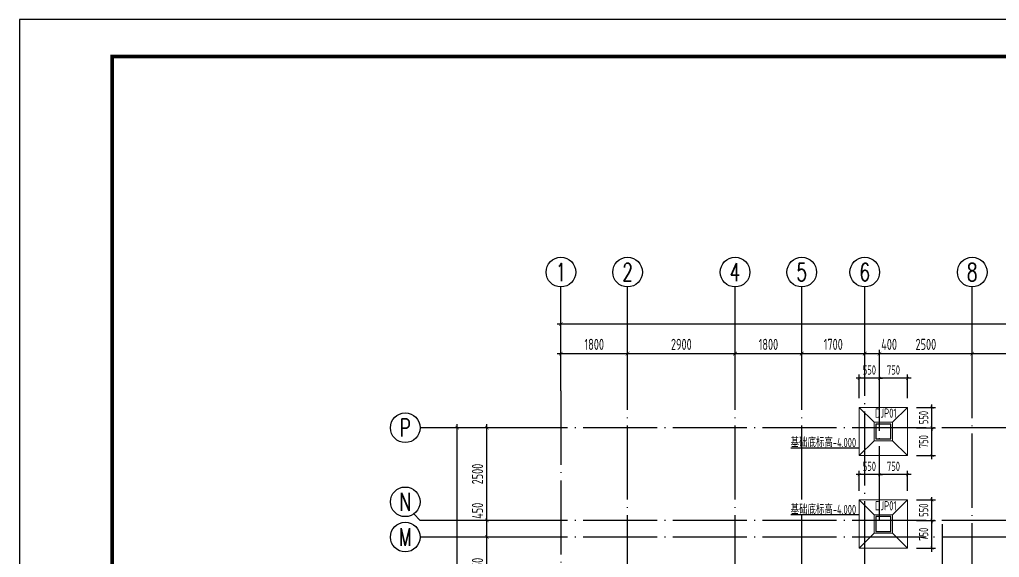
# Model space of a CAD drawing. Extents: x -668857 to 154266, y -275694 to 291306.
# Drawn here: x -440685 to -414242, y 211667 to 226182 of the extents above; entities that cross this region are included whole.
import ezdxf
from ezdxf.enums import TextEntityAlignment as Align

# ---------------------------------------------------------------- set-up
doc = ezdxf.new("R2010")
doc.units = 0
doc.header["$LTSCALE"] = 1000
doc.linetypes.add('DASH', pattern=[0.35, 0.25, -0.1])
doc.linetypes.add('DOTE', pattern=[2.42, 2, -0.2, 0.02, -0.2])
doc.layers.get('0').update_dxf_attribs({"linetype": 'CONTINUOUS'})
doc.layers.get('DEFPOINTS').update_dxf_attribs({"linetype": 'CONTINUOUS'})
for name, color, linetype in [('-TK', 7, 'CONTINUOUS'), ('A-AXIS', 1, 'CONTINUOUS'), ('A-DOTE', 10, 'DOTE'), ('AXIS_NUM', 7, 'CONTINUOUS'), ('DIM_ELEV', 3, 'CONTINUOUS'), ('S-J基础底板标注', 3, 'CONTINUOUS'), ('S-Q墙实线', 6, 'CONTINUOUS'), ('S-Q墙虚线', 6, 'DASH'), ('S-Y一般标注', 3, 'CONTINUOUS'), ('独立基础', 2, 'CONTINUOUS')]:
    doc.layers.add(name, color=color, linetype=linetype)
doc.layers.add('独基集中标注', color=7, linetype='CONTINUOUS', lineweight=18)
doc.styles.add('TSSD_Axis', font='complex.shx', dxfattribs={"width": 0.7, "bigfont": 'hztxt.shx'})
doc.styles.add('TSSD_DIMENSION', font='Tssdeng.shx', dxfattribs={"width": 0.7, "bigfont": 'tssdchn.shx'})
doc.styles.add('样式 1', font='yjkeng.shx', dxfattribs={"width": 0.7, "height": 250, "bigfont": 'yjkchn.shx'})
doc.dimstyles.new('TSSD_100_100', dxfattribs={"dimtxt": 300, "dimasz": 100, "dimexe": 100, "dimexo": 250, "dimgap": 100, "dimtad": 1, "dimdec": 0, "dimzin": 0, "dimdsep": 46, "dimtxsty": 'TSSD_DIMENSION', "dimblk": 'ARCHTICK', "dimcen": 0, "dimdle": 100, "dimclrt": 7, "dimadec": 0, "dimazin": 0, "dimtfac": 1, "dimtdec": 0, "dimtix": 1, "dimtmove": 2, "dimatfit": 3, "dimldrblk": 'ARCHTICK', "dimfxl": 0, "dimtolj": 1, "dimtzin": 0, "dimarcsym": 0})
doc.dimstyles.new('TSSD_100_100$0', dxfattribs={"dimtxt": 300, "dimasz": 80, "dimexe": 100, "dimexo": 250, "dimgap": 100, "dimtad": 1, "dimdec": 0, "dimzin": 0, "dimdsep": 46, "dimtxsty": 'TSSD_DIMENSION', "dimblk": 'ARCHTICK', "dimcen": 0, "dimdle": 100, "dimclrd": 3, "dimclre": 3, "dimclrt": 7, "dimadec": 0, "dimazin": 0, "dimtfac": 1, "dimtdec": 0, "dimtix": 1, "dimtmove": 2, "dimatfit": 3, "dimldrblk": 'ARCHTICK', "dimfxl": 0, "dimtolj": 1, "dimtzin": 0, "dimarcsym": 0})

# ---------------------------------------------------------------- blocks, each defined once
blk = doc.blocks.new('_ArchTick')
at = {"color": 0, "linetype": 'ByBlock', "const_width": 0.15}
blk.add_lwpolyline([(-0.5, -0.5), (0.5, 0.5)], dxfattribs=at)
blk = doc.blocks.new('*D800')
at = {"layer": 'DEFPOINTS', "color": 0}
for p in [(-416726, 215167), (-416063, 215167), (-416726, 214417)]:
    blk.add_point(p, dxfattribs=at)
at = {"layer": 'S-J基础底板标注', "color": 3, "lineweight": -2}
for p, q in [((-416063, 214317), (-416063, 215267)), ((-416476, 215167), (-415963, 215167)), ((-416476, 214417), (-415963, 214417))]:
    blk.add_line(p, q, dxfattribs=at)
at = {"layer": 'S-J基础底板标注', "color": 3, "lineweight": -2, "xscale": 80, "yscale": 80, "zscale": 80}
for p, rotation in [((-416063, 215167), 90), ((-416063, 214417), 270)]:
    blk.add_blockref('_ArchTick', p, dxfattribs=dict(at, rotation=rotation))
at = {"layer": 'S-J基础底板标注', "color": 7, "insert": (-416288, 214792), "char_height": 250, "attachment_point": 5, "rotation": 90, "style": 'TSSD_DIMENSION'}
blk.add_mtext('\\A1;750', dxfattribs=at)
blk = doc.blocks.new('*D801')
at = {"layer": 'DEFPOINTS', "color": 0}
for p in [(-416726, 213217), (-416063, 213217), (-416726, 212667)]:
    blk.add_point(p, dxfattribs=at)
at = {"layer": 'S-J基础底板标注', "color": 3, "lineweight": -2}
for p, q in [((-416476, 213217), (-415963, 213217)), ((-416063, 213217), (-416063, 213297)), ((-416063, 212667), (-416063, 213217)), ((-416476, 212667), (-415963, 212667)), ((-416063, 212667), (-416063, 212587))]:
    blk.add_line(p, q, dxfattribs=at)
at = {"layer": 'S-J基础底板标注', "color": 3, "lineweight": -2, "xscale": 80, "yscale": 80, "zscale": 80}
for p, rotation in [((-416063, 213217), 270), ((-416063, 212667), 90)]:
    blk.add_blockref('_ArchTick', p, dxfattribs=dict(at, rotation=rotation))
at = {"layer": 'S-J基础底板标注', "color": 7, "insert": (-416288, 212942), "char_height": 250, "attachment_point": 5, "rotation": 90, "style": 'TSSD_DIMENSION'}
blk.add_mtext('\\A1;550', dxfattribs=at)
blk = doc.blocks.new('*D803')
at = {"layer": 'DEFPOINTS', "color": 0}
for p in [(-418026, 213900), (-418026, 213217), (-417476, 213217)]:
    blk.add_point(p, dxfattribs=at)
at = {"layer": 'S-J基础底板标注', "color": 3, "lineweight": -2}
for p, q in [((-418026, 213467), (-418026, 214000)), ((-417476, 213467), (-417476, 214000)), ((-418026, 213900), (-418106, 213900)), ((-417476, 213900), (-418026, 213900)), ((-417476, 213900), (-417396, 213900))]:
    blk.add_line(p, q, dxfattribs=at)
at = {"layer": 'S-J基础底板标注', "color": 3, "lineweight": -2, "xscale": 80, "yscale": 80, "zscale": 80}
for p, rotation in [((-418026, 213900), 1.940789733291509e-06), ((-417476, 213900), 180.0000019407897)]:
    blk.add_blockref('_ArchTick', p, dxfattribs=dict(at, rotation=rotation))
at = {"layer": 'S-J基础底板标注', "color": 7, "insert": (-417751, 214125), "char_height": 250, "attachment_point": 5, "rotation": 0, "style": 'TSSD_DIMENSION'}
blk.add_mtext('\\A1;550', dxfattribs=at)
blk = doc.blocks.new('*D804')
at = {"layer": 'DEFPOINTS', "color": 0}
for p in [(-417476, 216500), (-417476, 215717), (-416726, 215717)]:
    blk.add_point(p, dxfattribs=at)
at = {"layer": 'S-J基础底板标注', "color": 3, "lineweight": -2}
for p, q in [((-417476, 215967), (-417476, 216600)), ((-416726, 215967), (-416726, 216600)), ((-416626, 216500), (-417576, 216500))]:
    blk.add_line(p, q, dxfattribs=at)
at = {"layer": 'S-J基础底板标注', "color": 3, "lineweight": -2, "xscale": 80, "yscale": 80, "zscale": 80}
for p, rotation in [((-417476, 216500), 180.0001005253396), ((-416726, 216500), 0.0001005253395724992)]:
    blk.add_blockref('_ArchTick', p, dxfattribs=dict(at, rotation=rotation))
at = {"layer": 'S-J基础底板标注', "color": 7, "insert": (-417101, 216725), "char_height": 250, "attachment_point": 5, "rotation": 0.0001, "style": 'TSSD_DIMENSION'}
blk.add_mtext('\\A1;750', dxfattribs=at)
blk = doc.blocks.new('*D805')
at = {"layer": 'DEFPOINTS', "color": 0}
for p in [(-417476, 213900), (-417476, 213217), (-416726, 213217)]:
    blk.add_point(p, dxfattribs=at)
at = {"layer": 'S-J基础底板标注', "color": 3, "lineweight": -2}
for p, q in [((-417476, 213467), (-417476, 214000)), ((-416726, 213467), (-416726, 214000)), ((-416626, 213900), (-417576, 213900))]:
    blk.add_line(p, q, dxfattribs=at)
at = {"layer": 'S-J基础底板标注', "color": 3, "lineweight": -2, "xscale": 80, "yscale": 80, "zscale": 80}
for p, rotation in [((-417476, 213900), 180.0000019925412), ((-416726, 213900), 1.992541251993885e-06)]:
    blk.add_blockref('_ArchTick', p, dxfattribs=dict(at, rotation=rotation))
at = {"layer": 'S-J基础底板标注', "color": 7, "insert": (-417101, 214125), "char_height": 250, "attachment_point": 5, "rotation": 0, "style": 'TSSD_DIMENSION'}
blk.add_mtext('\\A1;750', dxfattribs=at)
blk = doc.blocks.new('*D806')
at = {"layer": 'DEFPOINTS', "color": 0}
for p in [(-416726, 212667), (-416063, 212667), (-416726, 211917)]:
    blk.add_point(p, dxfattribs=at)
at = {"layer": 'S-J基础底板标注', "color": 3, "lineweight": -2}
for p, q in [((-416476, 212667), (-415963, 212667)), ((-416063, 211817), (-416063, 212767)), ((-416476, 211917), (-415963, 211917))]:
    blk.add_line(p, q, dxfattribs=at)
at = {"layer": 'S-J基础底板标注', "color": 3, "lineweight": -2, "xscale": 80, "yscale": 80, "zscale": 80}
for p, rotation in [((-416063, 212667), 90), ((-416063, 211917), 270)]:
    blk.add_blockref('_ArchTick', p, dxfattribs=dict(at, rotation=rotation))
at = {"layer": 'S-J基础底板标注', "color": 7, "insert": (-416288, 212292), "char_height": 250, "attachment_point": 5, "rotation": 90, "style": 'TSSD_DIMENSION'}
blk.add_mtext('\\A1;750', dxfattribs=at)
blk = doc.blocks.new('*D807')
at = {"layer": 'DEFPOINTS', "color": 0}
for p in [(-416726, 215717), (-416063, 215717), (-416726, 215167)]:
    blk.add_point(p, dxfattribs=at)
at = {"layer": 'S-J基础底板标注', "color": 3, "lineweight": -2}
for p, q in [((-416063, 215717), (-416063, 215797)), ((-416476, 215717), (-415963, 215717)), ((-416063, 215167), (-416063, 215717)), ((-416476, 215167), (-415963, 215167)), ((-416063, 215167), (-416063, 215087))]:
    blk.add_line(p, q, dxfattribs=at)
at = {"layer": 'S-J基础底板标注', "color": 3, "lineweight": -2, "xscale": 80, "yscale": 80, "zscale": 80}
for p, rotation in [((-416063, 215717), 270), ((-416063, 215167), 90)]:
    blk.add_blockref('_ArchTick', p, dxfattribs=dict(at, rotation=rotation))
at = {"layer": 'S-J基础底板标注', "color": 7, "insert": (-416288, 215442), "char_height": 250, "attachment_point": 5, "rotation": 90, "style": 'TSSD_DIMENSION'}
blk.add_mtext('\\A1;550', dxfattribs=at)
blk = doc.blocks.new('ts_axno')
at = {"color": 0, "linetype": 'ByBlock', "lineweight": -2}
blk.add_circle((0, 0), 0.5, dxfattribs=at)
at = {"color": 0, "linetype": 'ByBlock', "lineweight": -2, "style": 'TSSD_Axis', "width": 0.7}
blk.add_attdef('A', text='', height=0.6, dxfattribs=at).set_placement((0, 0), align=Align.MIDDLE_CENTER)
blk = doc.blocks.new('*D77')
at = {"layer": 'DEFPOINTS', "color": 0}
for p in [(6400, 22100), (4600, 21100), (6400, 21100)]:
    blk.add_point(p, dxfattribs=at)
at = {"layer": 'S-Y一般标注', "color": 0, "lineweight": -2}
for p, q in [((4500, 22100), (6500, 22100)), ((4600, 21350), (4600, 22200)), ((6400, 21350), (6400, 22200))]:
    blk.add_line(p, q, dxfattribs=at)
at = {"layer": 'S-Y一般标注', "color": 0, "lineweight": -2, "xscale": 100, "yscale": 100, "zscale": 100, "rotation": 180}
blk.add_blockref('_ArchTick', (4600, 22100), dxfattribs=at)
at = {"layer": 'S-Y一般标注', "color": 0, "lineweight": -2, "xscale": 100, "yscale": 100, "zscale": 100}
blk.add_blockref('_ArchTick', (6400, 22100), dxfattribs=at)
at = {"layer": 'S-Y一般标注', "color": 7, "insert": (5500, 22350), "char_height": 300, "attachment_point": 5, "style": 'TSSD_DIMENSION'}
blk.add_mtext('\\A1;1800', dxfattribs=at)
blk = doc.blocks.new('*D78')
at = {"layer": 'DEFPOINTS', "color": 0}
for p in [(9300, 22100), (6400, 21100), (9300, 21100)]:
    blk.add_point(p, dxfattribs=at)
at = {"layer": 'S-Y一般标注', "color": 0, "lineweight": -2}
for p, q in [((6300, 22100), (9400, 22100)), ((6400, 21350), (6400, 22200)), ((9300, 21350), (9300, 22200))]:
    blk.add_line(p, q, dxfattribs=at)
at = {"layer": 'S-Y一般标注', "color": 0, "lineweight": -2, "xscale": 100, "yscale": 100, "zscale": 100, "rotation": 180}
blk.add_blockref('_ArchTick', (6400, 22100), dxfattribs=at)
at = {"layer": 'S-Y一般标注', "color": 0, "lineweight": -2, "xscale": 100, "yscale": 100, "zscale": 100}
blk.add_blockref('_ArchTick', (9300, 22100), dxfattribs=at)
at = {"layer": 'S-Y一般标注', "color": 7, "insert": (7850, 22350), "char_height": 300, "attachment_point": 5, "style": 'TSSD_DIMENSION'}
blk.add_mtext('\\A1;2900', dxfattribs=at)
blk = doc.blocks.new('*D79')
at = {"layer": 'DEFPOINTS', "color": 0}
for p in [(11100, 22100), (9300, 21100), (11100, 21100)]:
    blk.add_point(p, dxfattribs=at)
at = {"layer": 'S-Y一般标注', "color": 0, "lineweight": -2}
for p, q in [((9200, 22100), (11200, 22100)), ((9300, 21350), (9300, 22200)), ((11100, 21350), (11100, 22200))]:
    blk.add_line(p, q, dxfattribs=at)
at = {"layer": 'S-Y一般标注', "color": 0, "lineweight": -2, "xscale": 100, "yscale": 100, "zscale": 100, "rotation": 180}
blk.add_blockref('_ArchTick', (9300, 22100), dxfattribs=at)
at = {"layer": 'S-Y一般标注', "color": 0, "lineweight": -2, "xscale": 100, "yscale": 100, "zscale": 100}
blk.add_blockref('_ArchTick', (11100, 22100), dxfattribs=at)
at = {"layer": 'S-Y一般标注', "color": 7, "insert": (10200, 22350), "char_height": 300, "attachment_point": 5, "style": 'TSSD_DIMENSION'}
blk.add_mtext('\\A1;1800', dxfattribs=at)
blk = doc.blocks.new('*D80')
at = {"layer": 'DEFPOINTS', "color": 0}
for p in [(12800, 22100), (11100, 21100), (12800, 21100)]:
    blk.add_point(p, dxfattribs=at)
at = {"layer": 'S-Y一般标注', "color": 0, "lineweight": -2}
for p, q in [((11000, 22100), (12900, 22100)), ((11100, 21350), (11100, 22200)), ((12800, 21350), (12800, 22200))]:
    blk.add_line(p, q, dxfattribs=at)
at = {"layer": 'S-Y一般标注', "color": 0, "lineweight": -2, "xscale": 100, "yscale": 100, "zscale": 100, "rotation": 180}
blk.add_blockref('_ArchTick', (11100, 22100), dxfattribs=at)
at = {"layer": 'S-Y一般标注', "color": 0, "lineweight": -2, "xscale": 100, "yscale": 100, "zscale": 100}
blk.add_blockref('_ArchTick', (12800, 22100), dxfattribs=at)
at = {"layer": 'S-Y一般标注', "color": 7, "insert": (11950, 22350), "char_height": 300, "attachment_point": 5, "style": 'TSSD_DIMENSION'}
blk.add_mtext('\\A1;1700', dxfattribs=at)
blk = doc.blocks.new('*D81')
at = {"layer": 'DEFPOINTS', "color": 0}
for p in [(13200, 22100), (12800, 21100), (13200, 21100)]:
    blk.add_point(p, dxfattribs=at)
at = {"layer": 'S-Y一般标注', "color": 0, "lineweight": -2}
for p, q in [((12700, 22100), (13300, 22100)), ((12800, 21350), (12800, 22200)), ((13200, 21350), (13200, 22200))]:
    blk.add_line(p, q, dxfattribs=at)
at = {"layer": 'S-Y一般标注', "color": 0, "lineweight": -2, "xscale": 100, "yscale": 100, "zscale": 100, "rotation": 180}
blk.add_blockref('_ArchTick', (12800, 22100), dxfattribs=at)
at = {"layer": 'S-Y一般标注', "color": 0, "lineweight": -2, "xscale": 100, "yscale": 100, "zscale": 100}
blk.add_blockref('_ArchTick', (13200, 22100), dxfattribs=at)
at = {"layer": 'S-Y一般标注', "color": 7, "insert": (13458, 22350), "char_height": 300, "attachment_point": 5, "style": 'TSSD_DIMENSION'}
blk.add_mtext('\\A1;400', dxfattribs=at)
blk = doc.blocks.new('*D82')
at = {"layer": 'DEFPOINTS', "color": 0}
for p in [(18500, 22100), (15700, 21100), (18500, 21100)]:
    blk.add_point(p, dxfattribs=at)
at = {"layer": 'S-Y一般标注', "color": 0, "lineweight": -2}
for p, q in [((15600, 22100), (18600, 22100)), ((15700, 21350), (15700, 22200)), ((18500, 21350), (18500, 22200))]:
    blk.add_line(p, q, dxfattribs=at)
at = {"layer": 'S-Y一般标注', "color": 0, "lineweight": -2, "xscale": 100, "yscale": 100, "zscale": 100, "rotation": 180}
blk.add_blockref('_ArchTick', (15700, 22100), dxfattribs=at)
at = {"layer": 'S-Y一般标注', "color": 0, "lineweight": -2, "xscale": 100, "yscale": 100, "zscale": 100}
blk.add_blockref('_ArchTick', (18500, 22100), dxfattribs=at)
at = {"layer": 'S-Y一般标注', "color": 7, "insert": (17100, 22350), "char_height": 300, "attachment_point": 5, "style": 'TSSD_DIMENSION'}
blk.add_mtext('\\A1;2800', dxfattribs=at)
blk = doc.blocks.new('*D99')
at = {"layer": 'DEFPOINTS', "color": 0}
for p in [(54600, 22900), (4600, 21100), (54600, 21100)]:
    blk.add_point(p, dxfattribs=at)
at = {"layer": 'S-Y一般标注', "color": 0, "lineweight": -2}
for p, q in [((4500, 22900), (54700, 22900)), ((4600, 21350), (4600, 23000)), ((54600, 21350), (54600, 23000))]:
    blk.add_line(p, q, dxfattribs=at)
at = {"layer": 'S-Y一般标注', "color": 0, "lineweight": -2, "xscale": 100, "yscale": 100, "zscale": 100, "rotation": 180}
blk.add_blockref('_ArchTick', (4600, 22900), dxfattribs=at)
at = {"layer": 'S-Y一般标注', "color": 0, "lineweight": -2, "xscale": 100, "yscale": 100, "zscale": 100}
blk.add_blockref('_ArchTick', (54600, 22900), dxfattribs=at)
at = {"layer": 'S-Y一般标注', "color": 7, "insert": (29600, 23150), "char_height": 300, "attachment_point": 5, "style": 'TSSD_DIMENSION'}
blk.add_mtext('\\A1;50000', dxfattribs=at)
blk = doc.blocks.new('*D106')
at = {"layer": 'DEFPOINTS', "color": 0}
for p in [(1800, 20100), (3600, 20100), (3600, 4600)]:
    blk.add_point(p, dxfattribs=at)
at = {"layer": 'S-Y一般标注', "color": 0, "lineweight": -2}
for p, q in [((3350, 20100), (1700, 20100)), ((1800, 4500), (1800, 20200)), ((3350, 4600), (1700, 4600))]:
    blk.add_line(p, q, dxfattribs=at)
at = {"layer": 'S-Y一般标注', "color": 0, "lineweight": -2, "xscale": 100, "yscale": 100, "zscale": 100}
for p, rotation in [((1800, 20100), 90), ((1800, 4600), 270)]:
    blk.add_blockref('_ArchTick', p, dxfattribs=dict(at, rotation=rotation))
at = {"layer": 'S-Y一般标注', "color": 7, "insert": (1550, 12350), "char_height": 300, "attachment_point": 5, "rotation": 90, "style": 'TSSD_DIMENSION'}
blk.add_mtext('\\A1;15500', dxfattribs=at)
blk = doc.blocks.new('*D108')
at = {"layer": 'DEFPOINTS', "color": 0}
for p in [(2600, 17600), (3600, 17600), (3600, 17150)]:
    blk.add_point(p, dxfattribs=at)
at = {"layer": 'S-Y一般标注', "color": 0, "lineweight": -2}
for p, q in [((3350, 17600), (2500, 17600)), ((2600, 17050), (2600, 17700)), ((3350, 17150), (2500, 17150))]:
    blk.add_line(p, q, dxfattribs=at)
at = {"layer": 'S-Y一般标注', "color": 0, "lineweight": -2, "xscale": 100, "yscale": 100, "zscale": 100}
for p, rotation in [((2600, 17600), 90), ((2600, 17150), 270)]:
    blk.add_blockref('_ArchTick', p, dxfattribs=dict(at, rotation=rotation))
at = {"layer": 'S-Y一般标注', "color": 7, "insert": (2350, 17858), "char_height": 300, "attachment_point": 5, "rotation": 90, "style": 'TSSD_DIMENSION'}
blk.add_mtext('\\A1;450', dxfattribs=at)
blk = doc.blocks.new('*D109')
at = {"layer": 'DEFPOINTS', "color": 0}
for p in [(2600, 20100), (3600, 20100), (3600, 17600)]:
    blk.add_point(p, dxfattribs=at)
at = {"layer": 'S-Y一般标注', "color": 0, "lineweight": -2}
for p, q in [((3350, 20100), (2500, 20100)), ((2600, 17500), (2600, 20200)), ((3350, 17600), (2500, 17600))]:
    blk.add_line(p, q, dxfattribs=at)
at = {"layer": 'S-Y一般标注', "color": 0, "lineweight": -2, "xscale": 100, "yscale": 100, "zscale": 100}
for p, rotation in [((2600, 20100), 90), ((2600, 17600), 270)]:
    blk.add_blockref('_ArchTick', p, dxfattribs=dict(at, rotation=rotation))
at = {"layer": 'S-Y一般标注', "color": 7, "insert": (2350, 18850), "char_height": 300, "attachment_point": 5, "rotation": 90, "style": 'TSSD_DIMENSION'}
blk.add_mtext('\\A1;2500', dxfattribs=at)
blk = doc.blocks.new('*D112')
at = {"layer": 'DEFPOINTS', "color": 0}
for p in [(15700, 22100), (13200, 21100), (15700, 21100)]:
    blk.add_point(p, dxfattribs=at)
at = {"layer": 'S-Y一般标注', "color": 0, "lineweight": -2}
for p, q in [((13100, 22100), (15800, 22100)), ((13200, 21350), (13200, 22200)), ((15700, 21350), (15700, 22200))]:
    blk.add_line(p, q, dxfattribs=at)
at = {"layer": 'S-Y一般标注', "color": 0, "lineweight": -2, "xscale": 100, "yscale": 100, "zscale": 100, "rotation": 180}
blk.add_blockref('_ArchTick', (13200, 22100), dxfattribs=at)
at = {"layer": 'S-Y一般标注', "color": 0, "lineweight": -2, "xscale": 100, "yscale": 100, "zscale": 100}
blk.add_blockref('_ArchTick', (15700, 22100), dxfattribs=at)
at = {"layer": 'S-Y一般标注', "color": 7, "insert": (14450, 22350), "char_height": 300, "attachment_point": 5, "style": 'TSSD_DIMENSION'}
blk.add_mtext('\\A1;2500', dxfattribs=at)
blk = doc.blocks.new('*D146')
at = {"layer": 'DEFPOINTS', "color": 0}
for p in [(2600, 17150), (3600, 17150), (3600, 15500)]:
    blk.add_point(p, dxfattribs=at)
at = {"layer": 'S-Y一般标注', "color": 0, "lineweight": -2}
for p, q in [((2600, 15400), (2600, 17250)), ((3350, 17150), (2500, 17150)), ((3350, 15500), (2500, 15500))]:
    blk.add_line(p, q, dxfattribs=at)
at = {"layer": 'S-Y一般标注', "color": 0, "lineweight": -2, "xscale": 100, "yscale": 100, "zscale": 100}
for p, rotation in [((2600, 17150), 90), ((2600, 15500), 270)]:
    blk.add_blockref('_ArchTick', p, dxfattribs=dict(at, rotation=rotation))
at = {"layer": 'S-Y一般标注', "color": 7, "insert": (2350, 16325), "char_height": 300, "attachment_point": 5, "rotation": 90, "style": 'TSSD_DIMENSION'}
blk.add_mtext('\\A1;1650', dxfattribs=at)
blk = doc.blocks.new('*D520')
at = {"layer": 'DEFPOINTS', "color": 0}
for p in [(-418026, 216500), (-418026, 215717), (-417476, 215717)]:
    blk.add_point(p, dxfattribs=at)
at = {"layer": 'S-J基础底板标注', "color": 3, "lineweight": -2}
for p, q in [((-418026, 215967), (-418026, 216600)), ((-417476, 215967), (-417476, 216600)), ((-418026, 216500), (-418106, 216500)), ((-417476, 216500), (-418026, 216500)), ((-417476, 216500), (-417396, 216500))]:
    blk.add_line(p, q, dxfattribs=at)
at = {"layer": 'S-J基础底板标注', "color": 3, "lineweight": -2, "xscale": 80, "yscale": 80, "zscale": 80}
for p, rotation in [((-418026, 216500), 7.833183383766097e-05), ((-417476, 216500), 180.0000783318338)]:
    blk.add_blockref('_ArchTick', p, dxfattribs=dict(at, rotation=rotation))
at = {"layer": 'S-J基础底板标注', "color": 7, "insert": (-417751, 216725), "char_height": 250, "attachment_point": 5, "rotation": 0.0001, "style": 'TSSD_DIMENSION'}
blk.add_mtext('\\A1;550', dxfattribs=at)
blk = doc.blocks.new('A1')
blk.add_lwpolyline([(0, 59400), (0, 0), (84100, 0), (84100, 59400)], close=True)
at = {"const_width": 100}
blk.add_lwpolyline([(2500, 58400), (2500, 1000), (83100, 1000), (83100, 58400)], close=True, dxfattribs=at)
blk = doc.blocks.new('20210824.17211196')
at = {"layer": 'S-Q墙虚线', "linetype": 'ByBlock'}
for points in [[(106242, 73029), (105842, 73029), (105842, 72629), (106242, 72629)], [(106242, 70529), (105842, 70529), (105842, 70129), (106242, 70129)]]:
    blk.add_lwpolyline(points, close=True, dxfattribs=at)
blk = doc.blocks.new('20210726.16350016')
at = {"layer": 'A-AXIS'}
for p, q in [((4600, 21100), (4600, 23900)), ((6400, 21100), (6400, 23900)), ((9300, 21100), (9300, 23900)), ((11100, 21100), (11100, 23900)), ((12800, 21100), (12800, 23900)), ((15700, 21100), (15700, 23900)), ((3600, 20100), (800, 20100)), ((800, 17600), (628.4, 17771.7)), ((3600, 17600), (800, 17600)), ((3600, 17150), (800, 17150))]:
    blk.add_line(p, q, dxfattribs=at)
at = {"layer": 'A-DOTE'}
for p, q in [((4600, 21100), (4600, 3600)), ((6400, 10900), (6400, 21100)), ((9300, 10900), (9300, 21100)), ((11100, 10900), (11100, 21100)), ((12800, 13700), (12800, 21100)), ((13200, 17600), (13200, 21100)), ((15700, 13100.3), (15700, 21100)), ((55600, 20100), (3600, 20100)), ((55600, 17600), (3600, 17600)), ((14900, 15500), (14900, 17600)), ((55600, 17150), (3600, 17150))]:
    blk.add_line(p, q, dxfattribs=at)
at = {"layer": 'A-AXIS'}
ref = blk.add_blockref('ts_axno', (4600, 24300), dxfattribs=dict(at, xscale=800, yscale=800, zscale=800))
ref.add_attrib('1', '1', dxfattribs={"layer": 'AXIS_NUM', "height": 480, "style": 'TSSD_Axis', "width": 0.7}).set_placement((4600, 24300), align=Align.MIDDLE_CENTER)
ref = blk.add_blockref('ts_axno', (6400, 24300), dxfattribs=dict(at, xscale=800, yscale=800, zscale=800))
ref.add_attrib('2', '2', dxfattribs={"layer": 'AXIS_NUM', "height": 480, "style": 'TSSD_Axis', "width": 0.7}).set_placement((6400, 24300), align=Align.MIDDLE_CENTER)
ref = blk.add_blockref('ts_axno', (9300, 24300), dxfattribs=dict(at, xscale=800, yscale=800, zscale=800))
ref.add_attrib('3', '4', dxfattribs={"layer": 'AXIS_NUM', "height": 480, "style": 'TSSD_Axis', "width": 0.7}).set_placement((9300, 24300), align=Align.MIDDLE_CENTER)
ref = blk.add_blockref('ts_axno', (11100, 24300), dxfattribs=dict(at, xscale=800, yscale=800, zscale=800))
ref.add_attrib('4', '5', dxfattribs={"layer": 'AXIS_NUM', "height": 480, "style": 'TSSD_Axis', "width": 0.7}).set_placement((11100, 24300), align=Align.MIDDLE_CENTER)
ref = blk.add_blockref('ts_axno', (12800, 24300), dxfattribs=dict(at, xscale=800, yscale=800, zscale=800))
ref.add_attrib('5', '6', dxfattribs={"layer": 'AXIS_NUM', "height": 480, "style": 'TSSD_Axis', "width": 0.7}).set_placement((12800, 24300), align=Align.MIDDLE_CENTER)
ref = blk.add_blockref('ts_axno', (15700, 24300), dxfattribs=dict(at, xscale=800, yscale=800, zscale=800))
ref.add_attrib('6', '8', dxfattribs={"layer": 'AXIS_NUM', "height": 480, "style": 'TSSD_Axis', "width": 0.7}).set_placement((15700, 24300), align=Align.MIDDLE_CENTER)
ref = blk.add_blockref('ts_axno', (400, 20100), dxfattribs=dict(at, xscale=800, yscale=800, zscale=800))
ref.add_attrib('G', 'P', dxfattribs={"layer": 'AXIS_NUM', "height": 480, "style": 'TSSD_Axis', "width": 0.7}).set_placement((400, 20100), align=Align.MIDDLE_CENTER)
ref = blk.add_blockref('ts_axno', (400, 18100), dxfattribs=dict(at, xscale=800, yscale=800, zscale=800))
ref.add_attrib('G', 'N', dxfattribs={"layer": 'AXIS_NUM', "height": 480, "style": 'TSSD_Axis', "width": 0.7}).set_placement((400, 18100), align=Align.MIDDLE_CENTER)
ref = blk.add_blockref('ts_axno', (400, 17150), dxfattribs=dict(at, xscale=800, yscale=800, zscale=800))
ref.add_attrib('G', 'M', dxfattribs={"layer": 'AXIS_NUM', "height": 480, "style": 'TSSD_Axis', "width": 0.7}).set_placement((400, 17150), align=Align.MIDDLE_CENTER)
at = {"layer": 'S-Y一般标注'}
for base, p1, p2, picture, middle in [((54600, 22900), (4600, 21100), (54600, 21100), '*D99', (29600, 23150)), ((6400, 22100), (4600, 21100), (6400, 21100), '*D77', (5500, 22350)), ((9300, 22100), (6400, 21100), (9300, 21100), '*D78', (7850, 22350)), ((11100, 22100), (9300, 21100), (11100, 21100), '*D79', (10200, 22350)), ((12800, 22100), (11100, 21100), (12800, 21100), '*D80', (11950, 22350)), ((15700, 22100), (13200, 21100), (15700, 21100), '*D112', (14450, 22350)), ((18500, 22100), (15700, 21100), (18500, 21100), '*D82', (17100, 22350))]:
    dim = blk.add_linear_dim(base=base, p1=p1, p2=p2, dimstyle='TSSD_100_100', dxfattribs=at)
    dim.commit()
    dim.dimension.update_dxf_attribs({"geometry": picture, "text_midpoint": middle})
dim = blk.add_linear_dim(base=(13200, 22100), p1=(12800, 21100), p2=(13200, 21100), dimstyle='TSSD_100_100', dxfattribs=at)
dim.commit()
dim.dimension.update_dxf_attribs({"geometry": '*D81', "text_midpoint": (13458.1, 22350), "dimtype": 160})
for base, p1, p2, picture, middle in [((1800, 20100), (3600, 4600), (3600, 20100), '*D106', (1550, 12350)), ((2600, 20100), (3600, 17600), (3600, 20100), '*D109', (2350, 18850)), ((2600, 17150), (3600, 15500), (3600, 17150), '*D146', (2350, 16325))]:
    dim = blk.add_linear_dim(base=base, p1=p1, p2=p2, angle=90, dimstyle='TSSD_100_100', dxfattribs=at)
    dim.commit()
    dim.dimension.update_dxf_attribs({"geometry": picture, "text_midpoint": middle})
dim = blk.add_linear_dim(base=(2600, 17600), p1=(3600, 17150), p2=(3600, 17600), angle=90, dimstyle='TSSD_100_100', dxfattribs=at)
dim.commit()
dim.dimension.update_dxf_attribs({"geometry": '*D108', "text_midpoint": (2350, 17858.1), "dimtype": 160})

msp = doc.modelspace()

# ---------------------------------------------------------------- linework, layer by layer
at = {"layer": 'DIM_ELEV'}
for p, q in [((-419868.97, 214628.35), (-418026.23, 214628.35)), ((-419868.97, 212821.18), (-418026.23, 212821.18))]:
    msp.add_line(p, q, dxfattribs=at)
at = {"layer": '独立基础', "lineweight": 18}
for p, q in [((-418026.24, 215716.68), (-417626.24, 215316.68)), ((-416726.24, 215716.68), (-417126.24, 215316.68)), ((-418026.24, 214416.68), (-417626.24, 214816.68)), ((-416726.24, 214416.68), (-417126.24, 214816.68)), ((-418026.23, 213216.66), (-417626.23, 212816.66)), ((-416726.23, 213216.66), (-417126.23, 212816.66)), ((-418026.23, 211916.66), (-417626.23, 212316.66)), ((-416726.23, 211916.66), (-417126.23, 212316.66))]:
    msp.add_line(p, q, dxfattribs=at)
for points in [[(-416726.24, 215716.68), (-418026.24, 215716.68), (-418026.24, 214416.68), (-416726.24, 214416.68)], [(-417126.24, 215316.68), (-417626.24, 215316.68), (-417626.24, 214816.68), (-417126.24, 214816.68)], [(-416726.23, 213216.66), (-418026.23, 213216.66), (-418026.23, 211916.66), (-416726.23, 211916.66)], [(-417126.23, 212816.66), (-417626.23, 212816.66), (-417626.23, 212316.66), (-417126.23, 212316.66)]]:
    msp.add_lwpolyline(points, close=True, dxfattribs=at)

# ---------------------------------------------------------------- block references
at = {"layer": '-TK'}
msp.add_blockref('A1', (-440684.71, 166782.28), dxfattribs=at)
at = {"layer": 'A-DOTE'}
msp.add_blockref('20210726.16350016', (-430676.23, 195066.61), dxfattribs=at)
at = {"layer": 'S-Q墙实线'}
msp.add_blockref('20210824.17211196', (-523418.53, 142237.67), dxfattribs=at)

# ---------------------------------------------------------------- texts
at = {"layer": '独基集中标注', "style": '样式 1', "width": 0.7}
for p in [(-417598.19, 215686.54), (-417598.18, 213186.52)]:
    msp.add_text('DJ%%142P%%14301', height=250, dxfattribs=at).set_placement(p, align=Align.TOP_LEFT)
for p in [(-419875.73, 214642.69), (-419875.73, 212835.52)]:
    msp.add_text('基础底标高-4.000', height=250, dxfattribs=at).set_placement(p)

# ---------------------------------------------------------------- dimensions: what is measured, and where the dimension line sits
at = {"layer": 'S-J基础底板标注'}
for p1, p2, distance, picture, middle in [((-417476.23, 215716.68), (-418026.24, 215716.68), -782.91, '*D520', (-417751.24, 216724.59)), ((-416726.24, 215716.68), (-417476.23, 215716.68), -782.91, '*D804', (-417101.24, 216724.59)), ((-416726.24, 215166.68), (-416726.24, 215716.68), -663.65, '*D807', (-416287.59, 215441.68)), ((-416726.24, 214416.68), (-416726.24, 215166.68), -663.65, '*D800', (-416287.59, 214791.68)), ((-417476.23, 213216.66), (-418026.23, 213216.66), -682.91, '*D803', (-417751.23, 214124.56)), ((-416726.23, 213216.66), (-417476.23, 213216.66), -682.91, '*D805', (-417101.23, 214124.56)), ((-416726.23, 212666.66), (-416726.23, 213216.66), -663.65, '*D801', (-416287.58, 212941.66)), ((-416726.23, 211916.66), (-416726.23, 212666.66), -663.65, '*D806', (-416287.58, 212291.66))]:
    dim = msp.add_aligned_dim(p1=p1, p2=p2, distance=distance, dimstyle='TSSD_100_100$0', override={"dimtxt": 250}, dxfattribs=at)
    dim.commit()
    dim.dimension.update_dxf_attribs({"geometry": picture, "text_midpoint": middle})

doc.saveas('drawing.dxf')
